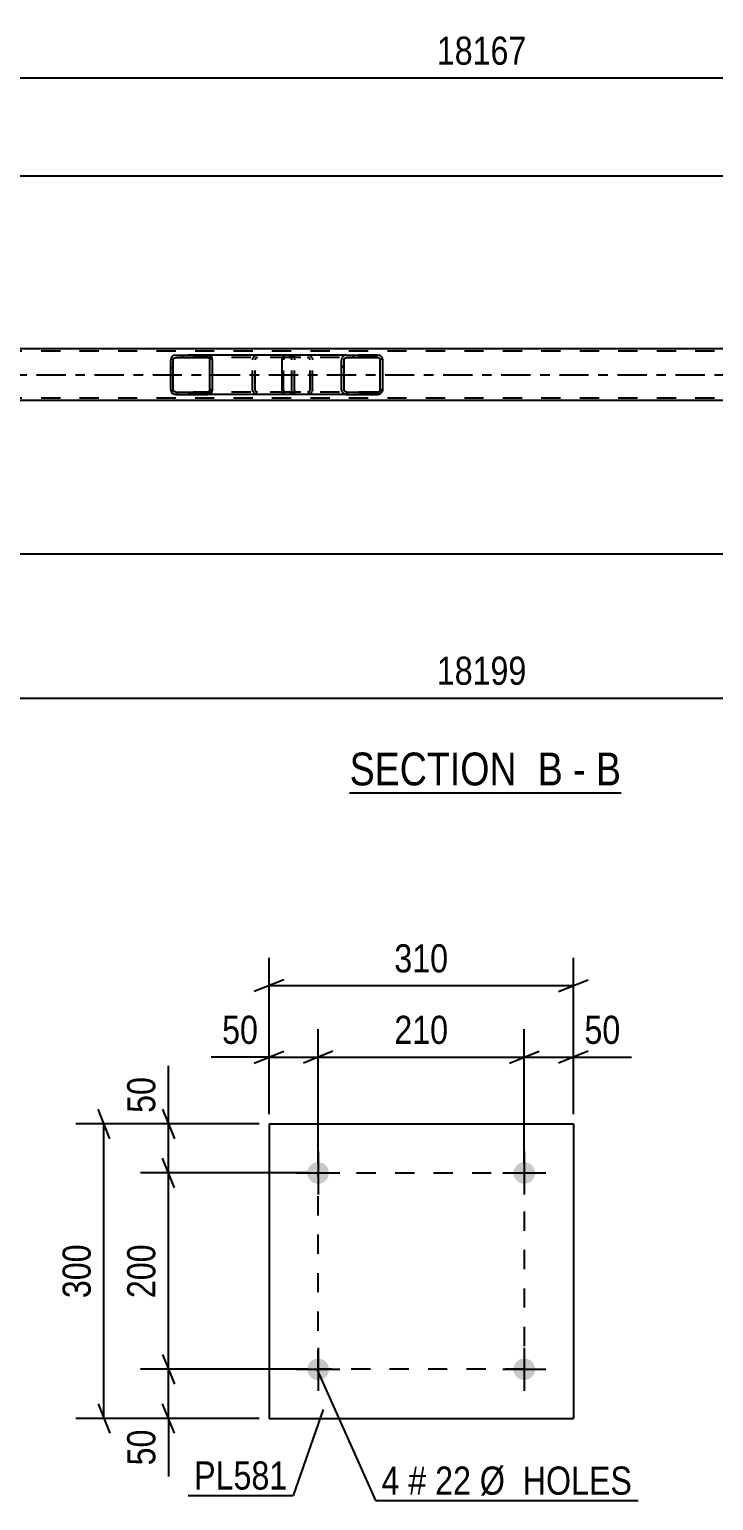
# Model space of a CAD drawing. Header units: millimetres. Extents: x 0 to 841, y 0 to 594.
# Drawn here: x 382.7 to 452.4, y 115.6 to 265.5 of the extents above; entities that cross this region are included whole.
import ezdxf

# ---------------------------------------------------------------- set-up
doc = ezdxf.new("R2010")
doc.units = ezdxf.units.MM
doc.linetypes.add('DXK_LINE_DOT2', pattern=[3.9198, 1.9599, -1.9599])
doc.linetypes.add('DXK_LINE_DOT3', pattern=[5.9187, 2.979, -0.9799, 0.9799, -0.9799])
doc.styles.add('Arial Narrow', font='ARIALN.TTF', dxfattribs={"height": 0.2})

# ---------------------------------------------------------------- blocks, each defined once
blk = doc.blocks.new('Unknown-283124494-12 - 4286')
at = {"color": 6, "linetype": 'Continuous'}
blk.add_line((415.36, 187.75), (443.01, 187.75), dxfattribs=at)
at = {"color": 0, "linetype": 'Continuous'}
for points in [[(433.47, 188.5), (433.47, 192), (415.36, 192), (415.36, 188.5)], [(437.07, 188.5), (437.07, 192), (434.52, 192), (434.52, 188.5)], [(439.4, 188.5), (439.4, 192), (438.12, 192), (438.12, 188.5)], [(443.01, 188.5), (443.01, 192), (440.45, 192), (440.45, 188.5)]]:
    blk.add_wipeout(points, dxfattribs=at)
at = {"color": 7, "linetype": 'Continuous', "style": 'Arial Narrow'}
for s, p in [('SECTION ', (415.36, 188.5)), ('B', (434.52, 188.5)), ('B', (440.45, 188.5)), ('-', (438.12, 188.5))]:
    blk.add_text(s, height=3.34, dxfattribs=at).set_placement(p)
blk = doc.blocks.new('Part-283124494-4360 - 4286')
at = {"color": 7, "linetype": 'DXK_LINE_DOT2'}
for p, q in [((758.27, 232.73), (99.36, 232.73)), ((758.27, 227.93), (99.36, 227.93))]:
    blk.add_line(p, q, dxfattribs=at)
at = {"color": 2, "linetype": 'Continuous'}
for p, q in [((490.76, 232.97), (241.35, 232.97)), ((758.27, 227.69), (241.35, 227.69))]:
    blk.add_line(p, q, dxfattribs=at)
at = {"color": 7, "linetype": 'DXK_LINE_DOT3'}
blk.add_line((99.36, 230.33), (758.27, 230.33), dxfattribs=at)
blk = doc.blocks.new('Part-283124494-4361 - 4286')
at = {"linetype": 'Continuous'}
h = blk.add_hatch(dxfattribs=at)
h.set_pattern_fill('', scale=0.7, style=0, pattern_type=0)
h.set_pattern_definition([(45, (418.6926, 232.0358), (-1.57154, 1.57154), [])])
h.paths.add_polyline_path([(418.73, 231.85), (418.69, 232.04), (418.58, 232.19), (418.42, 232.3), (418.23, 232.33), (415.04, 232.33), (414.85, 232.3), (414.69, 232.19), (414.58, 232.04), (414.54, 231.85), (414.54, 228.81), (414.58, 228.63), (414.69, 228.47), (414.85, 228.37), (415.04, 228.33), (418.23, 228.33), (418.42, 228.37), (418.58, 228.47), (418.69, 228.63), (418.73, 228.81)])
h.paths.add_polyline_path([(418.46, 228.72), (418.41, 228.64), (418.32, 228.59), (418.23, 228.57), (415.04, 228.57), (414.95, 228.59), (414.87, 228.64), (414.81, 228.72), (414.79, 228.81), (414.79, 231.85), (414.81, 231.94), (414.87, 232.02), (414.95, 232.07), (415.04, 232.09), (418.23, 232.09), (418.32, 232.07), (418.41, 232.02), (418.46, 231.94), (418.48, 231.85), (418.48, 228.81)])
at = {"color": 2, "linetype": 'Continuous'}
for p, q in [((408.55, 232.19), (408.64, 232.3)), ((408.64, 232.3), (408.74, 232.33)), ((415.04, 232.33), (408.74, 232.33)), ((415.04, 232.33), (414.85, 232.3)), ((415.04, 232.33), (418.23, 232.33)), ((418.42, 232.3), (418.23, 232.33)), ((408.47, 231.85), (408.49, 232.04)), ((408.47, 228.81), (408.47, 231.85)), ((408.49, 232.04), (408.55, 232.19)), ((414.58, 232.04), (414.54, 231.85)), ((414.54, 228.81), (414.54, 231.85)), ((414.79, 231.85), (414.81, 231.94)), ((414.79, 228.81), (414.79, 231.85)), ((414.81, 231.94), (414.87, 232.02)), ((414.87, 232.02), (414.95, 232.07)), ((414.95, 232.07), (415.04, 232.09)), ((415.04, 232.09), (418.23, 232.09)), ((418.23, 232.09), (418.32, 232.07)), ((418.32, 232.07), (418.41, 232.02)), ((418.41, 232.02), (418.46, 231.94)), ((418.46, 231.94), (418.48, 231.85)), ((418.48, 228.81), (418.48, 231.85)), ((418.73, 231.85), (418.69, 232.04)), ((418.73, 228.81), (418.73, 231.85)), ((408.49, 228.63), (408.47, 228.81)), ((408.55, 228.47), (408.49, 228.63)), ((408.64, 228.37), (408.55, 228.47)), ((408.74, 228.33), (408.64, 228.37)), ((415.04, 228.33), (408.74, 228.33)), ((414.54, 228.81), (414.58, 228.63)), ((414.81, 228.72), (414.79, 228.81)), ((414.87, 228.64), (414.81, 228.72)), ((414.85, 228.37), (415.04, 228.33)), ((414.95, 228.59), (414.87, 228.64)), ((415.04, 228.57), (414.95, 228.59)), ((415.04, 228.57), (418.23, 228.57)), ((415.04, 228.33), (418.23, 228.33)), ((418.32, 228.59), (418.23, 228.57)), ((418.23, 228.33), (418.42, 228.37)), ((418.41, 228.64), (418.32, 228.59)), ((418.46, 228.72), (418.41, 228.64)), ((418.48, 228.81), (418.46, 228.72)), ((418.69, 228.63), (418.73, 228.81))]:
    blk.add_line(p, q, dxfattribs=at)
at = {"color": 7, "linetype": 'DXK_LINE_DOT2'}
for p, q in [((409.74, 232.09), (409.74, 232.33)), ((411.08, 232.33), (411.27, 232.3)), ((418.23, 232.33), (415.04, 232.33)), ((408.62, 231.94), (408.61, 231.85)), ((408.61, 228.81), (408.61, 231.85)), ((408.65, 232.02), (408.62, 231.94)), ((408.69, 232.07), (408.65, 232.02)), ((408.74, 232.09), (408.69, 232.07)), ((418.23, 232.09), (408.74, 232.09)), ((411.17, 232.07), (411.08, 232.09)), ((411.26, 232.02), (411.17, 232.07)), ((411.31, 231.94), (411.26, 232.02)), ((411.33, 231.85), (411.31, 231.94)), ((411.33, 228.81), (411.33, 231.85)), ((411.54, 232.04), (411.58, 231.85)), ((411.58, 228.81), (411.58, 231.85)), ((408.61, 228.81), (408.62, 228.72)), ((408.62, 228.72), (408.65, 228.64)), ((408.65, 228.64), (408.69, 228.59)), ((408.69, 228.59), (408.74, 228.57)), ((418.23, 228.57), (408.74, 228.57)), ((409.74, 228.33), (409.74, 228.57)), ((411.08, 228.57), (411.17, 228.59)), ((411.27, 228.37), (411.08, 228.33)), ((411.17, 228.59), (411.26, 228.64)), ((411.26, 228.64), (411.31, 228.72)), ((411.31, 228.72), (411.33, 228.81)), ((411.58, 228.81), (411.54, 228.63)), ((418.23, 228.33), (415.04, 228.33))]:
    blk.add_line(p, q, dxfattribs=at)
for centre, start, end in [((411.09, 231.84), 23.8494, 68.8059), ((411.09, 228.83), 291.1941, 336.1506)]:
    blk.add_arc(centre, 0.492, start, end, dxfattribs=at)
at = {"color": 2, "linetype": 'Continuous'}
for centre, start, end in [((415.03, 231.84), 111.1941, 156.1506), ((418.24, 231.84), 23.8494, 68.8059), ((415.03, 228.83), 203.8494, 248.8059), ((418.24, 228.83), 291.1941, 336.1506)]:
    blk.add_arc(centre, 0.492, start, end, dxfattribs=at)
blk = doc.blocks.new('Part-283124494-4487 - 4286')
at = {"linetype": 'Continuous'}
h = blk.add_hatch(dxfattribs=at)
h.set_pattern_fill('', scale=0.7, style=0, pattern_type=0)
h.set_pattern_definition([(45, (401.3472, 232.0358), (-1.57154, 1.57154), [])])
h.paths.add_polyline_path([(401.39, 231.85), (401.35, 232.04), (401.24, 232.19), (401.07, 232.3), (400.88, 232.33), (397.64, 232.33), (397.44, 232.3), (397.28, 232.19), (397.17, 232.04), (397.13, 231.85), (397.13, 228.81), (397.17, 228.63), (397.28, 228.47), (397.44, 228.37), (397.64, 228.33), (400.88, 228.33), (401.07, 228.37), (401.24, 228.47), (401.35, 228.63), (401.39, 228.81)])
h.paths.add_polyline_path([(401.11, 228.72), (401.06, 228.64), (400.97, 228.59), (400.88, 228.57), (397.64, 228.57), (397.54, 228.59), (397.46, 228.64), (397.4, 228.72), (397.38, 228.81), (397.38, 231.85), (397.4, 231.94), (397.46, 232.02), (397.54, 232.07), (397.64, 232.09), (400.88, 232.09), (400.97, 232.07), (401.06, 232.02), (401.11, 231.94), (401.13, 231.85), (401.13, 228.81)])
at = {"color": 2, "linetype": 'Continuous'}
for p, q in [((397.64, 232.33), (397.44, 232.3)), ((397.64, 232.33), (400.88, 232.33)), ((408.74, 232.33), (400.88, 232.33)), ((401.07, 232.3), (400.88, 232.33)), ((397.17, 232.04), (397.13, 231.85)), ((397.13, 228.81), (397.13, 231.85)), ((397.38, 231.85), (397.4, 231.94)), ((397.38, 228.81), (397.38, 231.85)), ((397.4, 231.94), (397.46, 232.02)), ((397.46, 232.02), (397.54, 232.07)), ((397.54, 232.07), (397.64, 232.09)), ((397.64, 232.09), (400.88, 232.09)), ((400.88, 232.09), (400.97, 232.07)), ((400.97, 232.07), (401.06, 232.02)), ((401.06, 232.02), (401.11, 231.94)), ((401.11, 231.94), (401.13, 231.85)), ((401.13, 228.81), (401.13, 231.85)), ((401.39, 231.85), (401.35, 232.04)), ((401.39, 228.81), (401.39, 231.85)), ((397.13, 228.81), (397.17, 228.63)), ((397.4, 228.72), (397.38, 228.81)), ((397.46, 228.64), (397.4, 228.72)), ((397.44, 228.37), (397.64, 228.33)), ((397.54, 228.59), (397.46, 228.64)), ((397.64, 228.57), (397.54, 228.59)), ((397.64, 228.57), (400.88, 228.57)), ((397.64, 228.33), (400.88, 228.33)), ((400.97, 228.59), (400.88, 228.57)), ((400.88, 228.33), (401.07, 228.37)), ((408.74, 228.33), (400.88, 228.33)), ((401.06, 228.64), (400.97, 228.59)), ((401.11, 228.72), (401.06, 228.64)), ((401.13, 228.81), (401.11, 228.72)), ((401.35, 228.63), (401.39, 228.81))]:
    blk.add_line(p, q, dxfattribs=at)
at = {"color": 7, "linetype": 'DXK_LINE_DOT2'}
for p, q in [((400.88, 232.33), (397.64, 232.33)), ((405.79, 232.3), (405.99, 232.33)), ((409.22, 232.33), (408.74, 232.33)), ((409.22, 232.33), (409.42, 232.3)), ((409.22, 232.09), (397.64, 232.09)), ((405.48, 231.85), (405.52, 232.04)), ((405.48, 228.81), (405.48, 231.85)), ((405.75, 231.94), (405.73, 231.85)), ((405.73, 228.81), (405.73, 231.85)), ((405.81, 232.02), (405.75, 231.94)), ((405.89, 232.07), (405.81, 232.02)), ((405.99, 232.09), (405.89, 232.07)), ((409.32, 232.07), (409.22, 232.09)), ((409.41, 232.02), (409.32, 232.07)), ((409.46, 231.94), (409.41, 232.02)), ((409.48, 231.85), (409.46, 231.94)), ((409.48, 228.81), (409.48, 231.85)), ((409.7, 232.04), (409.74, 231.85)), ((409.74, 228.81), (409.74, 231.85)), ((409.22, 228.57), (397.64, 228.57)), ((400.88, 228.33), (397.64, 228.33)), ((405.52, 228.63), (405.48, 228.81)), ((405.73, 228.81), (405.75, 228.72)), ((405.75, 228.72), (405.81, 228.64)), ((405.99, 228.33), (405.79, 228.37)), ((405.81, 228.64), (405.89, 228.59)), ((405.89, 228.59), (405.99, 228.57)), ((409.22, 228.33), (408.74, 228.33)), ((409.22, 228.57), (409.32, 228.59)), ((409.42, 228.37), (409.22, 228.33)), ((409.32, 228.59), (409.41, 228.64)), ((409.41, 228.64), (409.46, 228.72)), ((409.46, 228.72), (409.48, 228.81)), ((409.74, 228.81), (409.7, 228.63))]:
    blk.add_line(p, q, dxfattribs=at)
at = {"color": 2, "linetype": 'Continuous'}
for centre, start, end in [((397.62, 231.83), 110.7583, 155.68), ((400.89, 231.83), 24.32, 69.2417), ((397.62, 228.83), 204.32, 249.2417), ((400.89, 228.83), 290.7583, 335.68)]:
    blk.add_arc(centre, 0.496, start, end, dxfattribs=at)
at = {"color": 7, "linetype": 'DXK_LINE_DOT2'}
for centre, start, end in [((405.97, 231.83), 110.7583, 155.68), ((409.24, 231.83), 24.32, 69.2417), ((405.97, 228.83), 204.32, 249.2417), ((409.24, 228.83), 290.7583, 335.68)]:
    blk.add_arc(centre, 0.496, start, end, dxfattribs=at)
blk = doc.blocks.new('Part-283124494-16240 - 16239')
at = {"color": 2, "linetype": 'Continuous'}
for p, q in [((407.15, 154.01), (407.15, 124.01)), ((407.15, 154.01), (438.15, 154.01)), ((438.15, 154.01), (438.15, 124.01)), ((407.15, 124.01), (438.15, 124.01))]:
    blk.add_line(p, q, dxfattribs=at)
blk = doc.blocks.new('Bolt-283124494-16241 - 16239')
at = {"linetype": 'Continuous'}
for points in [[(413.25, 129.02, -1), (411.05, 129.02, -1)], [(434.25, 129.02, -1), (432.05, 129.02, -1)]]:
    blk.add_hatch(color=1, dxfattribs=at).paths.add_polyline_path(points)
at = {"color": 1, "linetype": 'Continuous'}
for p, q in [((412.15, 131.22), (412.15, 126.82)), ((433.15, 131.22), (433.15, 126.82)), ((409.95, 129.02), (414.35, 129.02)), ((430.95, 129.02), (435.35, 129.02))]:
    blk.add_line(p, q, dxfattribs=at)
blk = doc.blocks.new('Bolt-283124494-16242 - 16239')
at = {"linetype": 'Continuous'}
for points in [[(413.25, 149.02, -1), (411.05, 149.02, -1)], [(434.25, 149.02, -1), (432.05, 149.02, -1)]]:
    blk.add_hatch(color=1, dxfattribs=at).paths.add_polyline_path(points)
at = {"color": 1, "linetype": 'Continuous'}
for p, q in [((412.15, 151.22), (412.15, 146.82)), ((433.15, 151.22), (433.15, 146.82)), ((409.95, 149.02), (414.35, 149.02)), ((430.95, 149.02), (435.35, 149.02))]:
    blk.add_line(p, q, dxfattribs=at)
blk = doc.blocks.new('Rectangle-283124494-16800 - 16239')
at = {"color": 1, "linetype": 'DXK_LINE_DOT2'}
blk.add_lwpolyline([(412.15, 149.02), (433.15, 149.02), (433.15, 129.02), (412.15, 129.02), (412.15, 149.02)], close=True, dxfattribs=at)
blk = doc.blocks.new('StraightDimension-283124494-4688 - 4286')
at = {"color": 7, "linetype": 'Continuous'}
blk.add_line((236.15, 250.6), (491.56, 250.6), dxfattribs=at)
blk = doc.blocks.new('StraightDimension-283124494-4709 - 4286')
at = {"color": 7, "linetype": 'Continuous'}
blk.add_line((90.1, 197.4), (767.53, 197.4), dxfattribs=at)
at = {"color": 0}
blk.add_wipeout([(433.98, 198.15), (433.98, 202.35), (423.64, 202.35), (423.64, 198.15)], dxfattribs=at)
at = {"color": 3, "style": 'Arial Narrow'}
blk.add_text('18199', height=2.863, dxfattribs=at).set_placement((424.24, 198.75))
blk = doc.blocks.new('StraightDimension-283124494-4646 - 4286')
at = {"color": 7, "linetype": 'Continuous'}
blk.add_line((236.15, 212.08), (491.56, 212.08), dxfattribs=at)
blk = doc.blocks.new('StraightDimension-283124494-13188 - 4286')
at = {"color": 7, "linetype": 'Continuous'}
blk.add_line((90.74, 260.56), (766.89, 260.56), dxfattribs=at)
at = {"color": 0}
blk.add_wipeout([(433.98, 261.31), (433.98, 265.51), (423.64, 265.51), (423.64, 261.31)], dxfattribs=at)
at = {"color": 3, "style": 'Arial Narrow'}
blk.add_text('18167', height=2.863, dxfattribs=at).set_placement((424.24, 261.91))
blk = doc.blocks.new('StraightDimension-283124494-16324 - 16239')
at = {"color": 7, "linetype": 'Continuous'}
for p, q in [((396.91, 154.01), (396.91, 159.92)), ((396.91, 154.01), (396.91, 159.92)), ((396.31, 155.51), (397.51, 152.51)), ((406.15, 154.01), (394.06, 154.01)), ((396.91, 149.02), (396.91, 154.01)), ((397.51, 147.52), (396.31, 150.52)), ((411.15, 149.02), (394.06, 149.02))]:
    blk.add_line(p, q, dxfattribs=at)
at = {"color": 0}
blk.add_wipeout([(396.16, 159.39), (391.96, 159.39), (391.96, 154.54), (396.16, 154.54)], dxfattribs=at)
at = {"color": 3, "style": 'Arial Narrow'}
blk.add_text('50', height=2.863, rotation=90.0002, dxfattribs=at).set_placement((395.56, 155.14))
blk = doc.blocks.new('StraightDimension-283124494-16325 - 16239')
at = {"color": 7, "linetype": 'Continuous'}
for p, q in [((397.51, 147.52), (396.31, 150.52)), ((411.15, 149.02), (394.06, 149.02)), ((396.91, 129.02), (396.91, 149.02)), ((396.31, 130.52), (397.51, 127.52)), ((411.15, 129.02), (394.06, 129.02))]:
    blk.add_line(p, q, dxfattribs=at)
at = {"color": 0}
blk.add_wipeout([(396.16, 142.36), (391.96, 142.36), (391.96, 135.67), (396.16, 135.67)], dxfattribs=at)
at = {"color": 3, "style": 'Arial Narrow'}
blk.add_text('200', height=2.863, rotation=90.0002, dxfattribs=at).set_placement((395.56, 136.27))
blk = doc.blocks.new('StraightDimension-283124494-16760 - 16239')
at = {"color": 7, "linetype": 'Continuous'}
for p, q in [((407.15, 155.01), (407.15, 163.67)), ((412.15, 150.02), (412.15, 163.67)), ((407.15, 160.82), (401.25, 160.82)), ((407.15, 160.82), (401.25, 160.82)), ((405.65, 160.22), (408.65, 161.42)), ((407.15, 160.82), (412.15, 160.82)), ((413.65, 161.42), (410.65, 160.22))]:
    blk.add_line(p, q, dxfattribs=at)
at = {"color": 0}
blk.add_wipeout([(406.63, 161.57), (406.63, 165.77), (401.77, 165.77), (401.77, 161.57)], dxfattribs=at)
at = {"color": 3, "style": 'Arial Narrow'}
blk.add_text('50', height=2.863, dxfattribs=at).set_placement((402.37, 162.17))
blk = doc.blocks.new('StraightDimension-283124494-16326 - 16239')
at = {"color": 7, "linetype": 'Continuous'}
for p, q in [((396.31, 130.52), (397.51, 127.52)), ((411.15, 129.02), (394.06, 129.02)), ((396.91, 124.01), (396.91, 129.02)), ((397.51, 122.51), (396.31, 125.51)), ((406.15, 124.01), (394.06, 124.01)), ((396.91, 124.01), (396.91, 118.11)), ((396.91, 124.01), (396.91, 118.11))]:
    blk.add_line(p, q, dxfattribs=at)
at = {"color": 0}
blk.add_wipeout([(396.16, 123.49), (391.96, 123.49), (391.96, 118.63), (396.16, 118.63)], dxfattribs=at)
at = {"color": 3, "style": 'Arial Narrow'}
blk.add_text('50', height=2.863, rotation=90.0002, dxfattribs=at).set_placement((395.56, 119.23))
blk = doc.blocks.new('StraightDimension-283124494-16336 - 16239')
at = {"color": 7, "linetype": 'Continuous'}
for p, q in [((390.93, 152.51), (389.73, 155.51)), ((406.15, 154.01), (387.48, 154.01)), ((390.33, 124.01), (390.33, 154.01)), ((389.73, 125.51), (390.93, 122.51)), ((406.15, 124.01), (387.48, 124.01))]:
    blk.add_line(p, q, dxfattribs=at)
at = {"color": 0}
blk.add_wipeout([(389.58, 142.36), (385.38, 142.36), (385.38, 135.67), (389.58, 135.67)], dxfattribs=at)
at = {"color": 3, "style": 'Arial Narrow'}
blk.add_text('300', height=2.863, rotation=90.0002, dxfattribs=at).set_placement((388.98, 136.27))
blk = doc.blocks.new('StraightDimension-283124494-16356 - 16239')
at = {"color": 7, "linetype": 'Continuous'}
for p, q in [((407.15, 155.01), (407.15, 170.95)), ((438.15, 155.01), (438.15, 170.95)), ((408.65, 168.7), (405.65, 167.5)), ((407.15, 168.1), (438.15, 168.1)), ((436.65, 167.5), (439.65, 168.7))]:
    blk.add_line(p, q, dxfattribs=at)
at = {"color": 0}
blk.add_wipeout([(426, 168.85), (426, 173.05), (419.31, 173.05), (419.31, 168.85)], dxfattribs=at)
at = {"color": 3, "style": 'Arial Narrow'}
blk.add_text('310', height=2.863, dxfattribs=at).set_placement((419.91, 169.45))
blk = doc.blocks.new('StraightDimension-283124494-16758 - 16239')
at = {"color": 7, "linetype": 'Continuous'}
for p, q in [((433.15, 150.02), (433.15, 163.67)), ((438.15, 155.01), (438.15, 163.67)), ((431.65, 160.22), (434.65, 161.42)), ((433.15, 160.82), (438.15, 160.82)), ((439.65, 161.42), (436.65, 160.22)), ((438.15, 160.82), (444.06, 160.82)), ((438.15, 160.82), (444.06, 160.82))]:
    blk.add_line(p, q, dxfattribs=at)
at = {"color": 0}
blk.add_wipeout([(443.54, 161.57), (443.54, 165.77), (438.68, 165.77), (438.68, 161.57)], dxfattribs=at)
at = {"color": 3, "style": 'Arial Narrow'}
blk.add_text('50', height=2.863, dxfattribs=at).set_placement((439.28, 162.17))
blk = doc.blocks.new('StraightDimension-283124494-16759 - 16239')
at = {"color": 7, "linetype": 'Continuous'}
for p, q in [((412.15, 150.02), (412.15, 163.67)), ((433.15, 150.02), (433.15, 163.67)), ((413.65, 161.42), (410.65, 160.22)), ((412.15, 160.82), (433.15, 160.82)), ((431.65, 160.22), (434.65, 161.42))]:
    blk.add_line(p, q, dxfattribs=at)
at = {"color": 0}
blk.add_wipeout([(426, 161.57), (426, 165.77), (419.31, 165.77), (419.31, 161.57)], dxfattribs=at)
at = {"color": 3, "style": 'Arial Narrow'}
blk.add_text('210', height=2.863, dxfattribs=at).set_placement((419.91, 162.17))
blk = doc.blocks.new('Mark-283124494-16376 - 16239')
at = {"color": 0}
blk.add_wipeout([(409.02, 116.77), (409.02, 119.77), (399.52, 119.77), (399.52, 116.77)], dxfattribs=at)
blk.add_wipeout([(409.02, 116.77), (409.02, 119.77), (399.52, 119.77), (399.52, 116.77)], dxfattribs=at)
at = {"color": 30, "linetype": 'Continuous'}
for p in [(412.66, 124.92), (398.92, 116.17)]:
    blk.add_line(p, (409.62, 116.17), dxfattribs=at)
at = {"color": 3, "style": 'Arial Narrow'}
blk.add_text('PL581', height=2.863, dxfattribs=at).set_placement((399.52, 116.77))
blk = doc.blocks.new('MarkSet-283124494-16676 - 16239')
at = {"color": 0}
for points in [[(420.44, 116.25), (420.44, 119.25), (418.61, 119.25), (418.61, 116.25)], [(423.17, 116.25), (423.17, 119.25), (421.34, 119.25), (421.34, 116.25)], [(427.72, 116.25), (427.72, 119.25), (424.07, 119.25), (424.07, 116.25)], [(444.15, 116.25), (444.15, 119.25), (428.62, 119.25), (428.62, 116.25)]]:
    blk.add_wipeout(points, dxfattribs=at)
for points in [[(420.44, 116.25), (420.44, 119.25), (418.61, 119.25), (418.61, 116.25)], [(423.17, 116.25), (423.17, 119.25), (421.34, 119.25), (421.34, 116.25)], [(427.72, 116.25), (427.72, 119.25), (424.07, 119.25), (424.07, 116.25)], [(444.15, 116.25), (444.15, 119.25), (428.62, 119.25), (428.62, 116.25)]]:
    blk.add_wipeout(points, dxfattribs=at)
at = {"color": 7, "linetype": 'Continuous'}
for p, q in [((412.03, 129.02), (418.01, 115.65)), ((418.01, 115.65), (444.75, 115.65))]:
    blk.add_line(p, q, dxfattribs=at)
at = {"color": 3, "style": 'Arial Narrow'}
for s, height, p in [('4', 2.86, (418.61, 116.25)), ('#', 2.86, (421.34, 116.25)), ('22', 2.863, (424.07, 116.25)), ('Ø  HOLES', 2.863, (428.62, 116.25))]:
    blk.add_text(s, height=height, dxfattribs=at).set_placement(p)

msp = doc.modelspace()

# ---------------------------------------------------------------- block references
for name in ['StraightDimension-283124494-4688 - 4286', 'Part-283124494-4360 - 4286', 'Part-283124494-4487 - 4286', 'Part-283124494-4361 - 4286', 'StraightDimension-283124494-4709 - 4286', 'Unknown-283124494-12 - 4286', 'Part-283124494-16240 - 16239', 'Bolt-283124494-16242 - 16239', 'Rectangle-283124494-16800 - 16239', 'Bolt-283124494-16241 - 16239']:
    msp.add_blockref(name, (0, 0))

# ---------------------------------------------------------------- next in the draw order: block references
for name in ['StraightDimension-283124494-13188 - 4286', 'StraightDimension-283124494-4646 - 4286', 'StraightDimension-283124494-16324 - 16239']:
    msp.add_blockref(name, (0, 0))

# ---------------------------------------------------------------- next in the draw order: block references
msp.add_blockref('StraightDimension-283124494-16325 - 16239', (0, 0))

# ---------------------------------------------------------------- next in the draw order: block references
for name in ['StraightDimension-283124494-16760 - 16239', 'StraightDimension-283124494-16326 - 16239']:
    msp.add_blockref(name, (0, 0))

# ---------------------------------------------------------------- next in the draw order: block references
msp.add_blockref('StraightDimension-283124494-16336 - 16239', (0, 0))

# ---------------------------------------------------------------- next in the draw order: block references
for name in ['StraightDimension-283124494-16356 - 16239', 'Mark-283124494-16376 - 16239']:
    msp.add_blockref(name, (0, 0))

# ---------------------------------------------------------------- next in the draw order: block references
for name in ['StraightDimension-283124494-16758 - 16239', 'MarkSet-283124494-16676 - 16239']:
    msp.add_blockref(name, (0, 0))

# ---------------------------------------------------------------- next in the draw order: block references
msp.add_blockref('StraightDimension-283124494-16759 - 16239', (0, 0))

doc.saveas('drawing.dxf')
